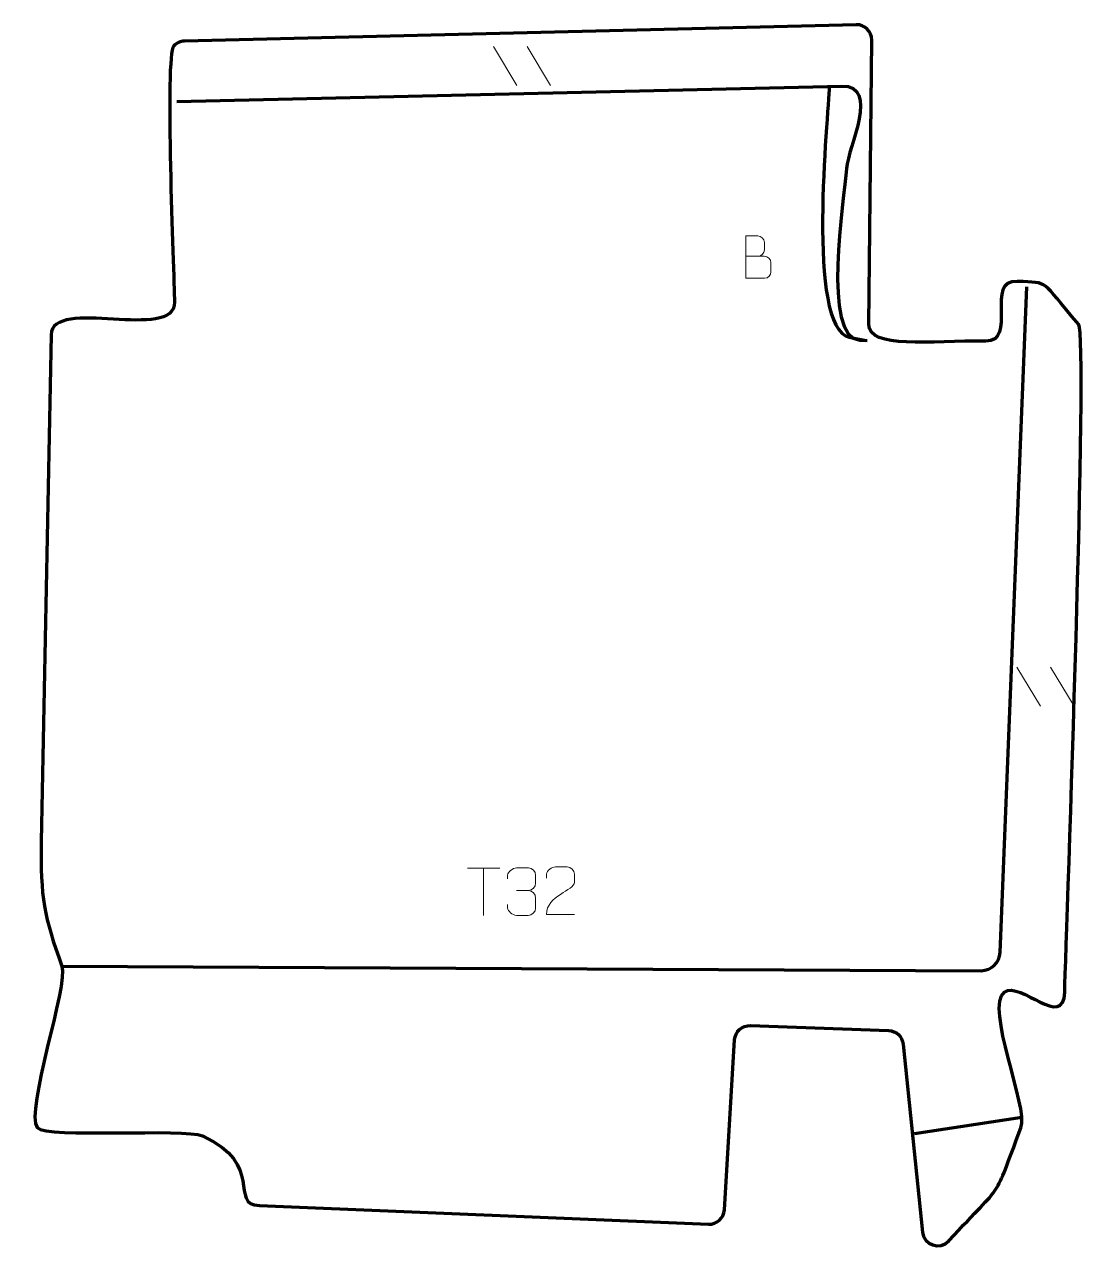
# Model space of a CAD drawing. Header units: millimetres. Extents: x 545 to 1105, y -293 to 352.
import ezdxf

# ---------------------------------------------------------------- set-up
doc = ezdxf.new("R2010")
doc.units = ezdxf.units.MM
doc.header["$MEASUREMENT"] = 0
for name, color, linetype in [('layer 1', 7, 'Continuous'), ('layer 2', 7, 'Continuous'), ('layer 3', 7, 'Continuous')]:
    doc.layers.add(name, color=color, linetype=linetype)

msp = doc.modelspace()

# ---------------------------------------------------------------- linework, layer by layer
at = {"layer": 'layer 1', "color": 250, "lineweight": 9}
for points in [[(791.8746, 340.9384), (791.8746, 340.9384), (804.2389, 320.3941), (804.2389, 320.3941)], [(809.6045, 340.9384), (809.6045, 340.9384), (821.9688, 320.3941), (821.9688, 320.3941)], [(1067.3372, 14.408), (1067.3372, 14.408), (1079.7015, -6.1363), (1079.7015, -6.1363)], [(1085.0671, 14.408), (1085.0671, 14.408), (1097.4314, -6.1363), (1097.4314, -6.1363)], [(778.2125, -91.3548), (778.2125, -91.3548), (795.1997, -91.3548), (795.1997, -91.3548)], [(786.7063, -116.2848), (786.7063, -116.2848), (786.7063, -91.3313), (786.7063, -91.3313)], [(804.0512, -103.2608), (804.0512, -103.2608), (810.2476, -103.2608), (810.2476, -103.2608)]]:
    msp.add_open_spline(points, degree=3, dxfattribs=at)
for points, knots in [([(924.6369, 230.5576), (927.8959, 230.558), (931.1553, 230.558), (934.415, 230.5576), (934.415, 230.5576), (936.1843, 230.5421), (937.9072, 228.9871), (937.9072, 227.1513), (937.9072, 227.1513), (937.9069, 226.1405), (937.9069, 223.4092), (937.9072, 222.3981), (937.9072, 222.3981), (937.9231, 220.734), (936.5418, 218.9302), (934.4624, 218.9454), (934.4624, 218.9454), (931.2024, 218.9457), (927.9427, 218.9457), (924.6834, 218.9454), (924.6834, 218.9454), (924.6834, 226.3958), (924.6834, 233.8459), (924.6834, 241.2957), (924.6834, 241.2957), (926.8095, 241.2957), (928.9359, 241.2957), (931.0624, 241.2957), (931.0624, 241.2957), (932.5679, 241.3115), (934.4459, 239.6003), (934.4618, 237.8426), (934.4618, 237.8426), (934.4614, 235.992), (934.4614, 235.8613), (934.4618, 234.0104), (934.4618, 234.0104), (934.4772, 232.1598), (932.8163, 230.5421), (931.0159, 230.5576)], [0, 0, 0, 0, 0.09090909, 0.09090909, 0.09090909, 0.09090909, 0.18181818, 0.18181818, 0.18181818, 0.18181818, 0.27272727, 0.27272727, 0.27272727, 0.27272727, 0.36363636, 0.36363636, 0.36363636, 0.36363636, 0.45454545, 0.45454545, 0.45454545, 0.45454545, 0.54545455, 0.54545455, 0.54545455, 0.54545455, 0.63636364, 0.63636364, 0.63636364, 0.63636364, 0.72727273, 0.72727273, 0.72727273, 0.72727273, 0.81818182, 0.81818182, 0.81818182, 0.81818182, 1, 1, 1, 1]), ([(799.3415, -97.0156), (799.3415, -97.0156), (799.3415, -95.1584), (799.3415, -95.1584), (799.3415, -95.1584), (799.3272, -93.4165), (801.9917, -91.2984), (804.0508, -91.3211), (804.0508, -91.3211), (806.1149, -91.3211), (808.1789, -91.3211), (810.2426, -91.3211), (810.2426, -91.3211), (812.4371, -91.3123), (814.0354, -93.1591), (814.0798, -95.0712), (814.0798, -95.0712), (814.0794, -96.5063), (814.0794, -97.9414), (814.0798, -99.3769), (814.0798, -99.3769), (814.0312, -101.0304), (812.4286, -103.2604), (810.2303, -103.2504), (810.2303, -103.2504), (812.434, -103.2616), (814.042, -105.0648), (814.096, -107.1243), (814.096, -107.1243), (814.0956, -108.909), (814.0956, -110.6937), (814.096, -112.4788), (814.096, -112.4788), (814.1061, -114.5402), (812.0512, -116.3033), (810.2303, -116.2952), (810.2303, -116.2952), (808.165, -116.2949), (806.0998, -116.2949), (804.0342, -116.2952), (804.0342, -116.2952), (801.8656, -116.2837), (799.3346, -113.8835), (799.316, -112.4217), (799.316, -112.4217), (799.316, -112.4217), (799.316, -110.5131), (799.316, -110.5131)], [0, 0, 0, 0, 0.07692308, 0.07692308, 0.07692308, 0.07692308, 0.15384615, 0.15384615, 0.15384615, 0.15384615, 0.23076923, 0.23076923, 0.23076923, 0.23076923, 0.30769231, 0.30769231, 0.30769231, 0.30769231, 0.38461538, 0.38461538, 0.38461538, 0.38461538, 0.46153846, 0.46153846, 0.46153846, 0.46153846, 0.53846154, 0.53846154, 0.53846154, 0.53846154, 0.61538462, 0.61538462, 0.61538462, 0.61538462, 0.69230769, 0.69230769, 0.69230769, 0.69230769, 0.76923077, 0.76923077, 0.76923077, 0.76923077, 0.84615385, 0.84615385, 0.84615385, 0.84615385, 1, 1, 1, 1]), ([(834.5208, -115.7479), (829.6064, -115.7476), (824.692, -115.7476), (819.7779, -115.7479), (819.7779, -115.7479), (819.7779, -105.8156), (834.4289, -103.1744), (834.5208, -98.8641), (834.5208, -98.8641), (834.5205, -97.44), (834.5205, -96.0163), (834.5208, -94.593), (834.5208, -94.593), (834.5039, -92.5159), (832.3811, -90.7911), (830.7101, -90.7738), (830.7101, -90.7738), (828.6369, -90.7742), (826.564, -90.7742), (824.4916, -90.7738), (824.4916, -90.7738), (822.6695, -90.7573), (819.8448, -92.5494), (819.7779, -94.643), (819.7779, -94.643), (819.7779, -94.643), (819.7779, -96.6978), (819.7779, -96.6978)], [0, 0, 0, 0, 0.125, 0.125, 0.125, 0.125, 0.25, 0.25, 0.25, 0.25, 0.375, 0.375, 0.375, 0.375, 0.5, 0.5, 0.5, 0.5, 0.625, 0.625, 0.625, 0.625, 0.75, 0.75, 0.75, 0.75, 1, 1, 1, 1])]:
    msp.add_open_spline(points, degree=3, knots=knots, dxfattribs=at)
at = {"layer": 'layer 2', "color": 230, "lineweight": 200}
msp.add_open_spline([(629.3293, 343.7739), (629.3293, 343.7739), (982.7713, 352.3737), (982.7713, 352.3737), (982.7713, 352.3737), (987.3241, 352.4845), (991.014, 348.8448), (990.9655, 344.2909), (990.9655, 344.2909), (990.9655, 344.2909), (989.3743, 194.7283), (989.3743, 194.7283), (989.3743, 194.7283), (989.2335, 181.4896), (1022.0961, 186.2656), (1050.7538, 185.8294), (1050.7538, 185.8294), (1067.8833, 185.5687), (1049.979, 218.3272), (1067.498, 217.3381), (1067.498, 217.3381), (1085.1342, 216.3424), (1079.0003, 218.9282), (1099.8266, 194.5717), (1099.8266, 194.5717), (1104.974, 188.5518), (1093.3917, -122.1261), (1092.4672, -156.5858), (1092.4672, -156.5858), (1091.9241, -176.8297), (1069.0994, -150.4357), (1060.7626, -156.6223), (1060.7626, -156.6223), (1050.2346, -164.4349), (1073.6298, -217.1639), (1069.4431, -228.0965), (1069.4431, -228.0965), (1053.9032, -268.6756), (1062.0249, -254.2792), (1031.481, -287.5101), (1031.481, -287.5101), (1026.8131, -292.5886), (1018.3388, -289.7765), (1017.633, -282.9149), (1017.633, -282.9149), (1017.633, -282.9149), (1007.4638, -184.0489), (1007.4638, -184.0489), (1007.4638, -184.0489), (1007.0528, -180.053), (1003.8103, -177.0184), (999.7959, -176.8727), (999.7959, -176.8727), (999.7959, -176.8727), (927.0673, -174.2333), (927.0673, -174.2333), (927.0673, -174.2333), (922.7314, -174.0759), (919.0533, -177.4148), (918.7917, -181.7457), (918.7917, -181.7457), (918.7917, -181.7457), (913.3859, -271.2422), (913.3859, -271.2422), (913.3859, -271.2422), (913.1235, -275.5872), (909.4185, -278.9332), (905.0693, -278.753), (905.0693, -278.753), (905.0693, -278.753), (668.7569, -268.964), (668.7569, -268.964), (668.7569, -268.964), (652.2589, -268.2806), (671.8678, -247.2903), (638.8274, -232.3111), (638.8274, -232.3111), (629.4787, -228.0728), (556.5777, -233.7816), (551.8374, -227.9065), (551.8374, -227.9065), (545.147, -219.6147), (568.3645, -152.5646), (564.8265, -142.9026), (564.8265, -142.9026), (555.4697, -117.3501), (553.4041, -106.5072), (553.9671, -77.3313), (553.9671, -77.3313), (553.9671, -77.3313), (559.1046, 189.1341), (559.1046, 189.1341), (559.1046, 189.1341), (559.497, 209.4844), (624.4757, 185.2208), (624.0608, 206.419), (624.0608, 206.419), (623.7503, 222.287), (618.7849, 335.9935), (623.6748, 341.2341), (623.6748, 341.2341), (625.1974, 342.8659), (627.098, 343.7196), (629.3293, 343.7739)], degree=3, knots=[0, 0, 0, 0, 0.03703704, 0.03703704, 0.03703704, 0.03703704, 0.07407407, 0.07407407, 0.07407407, 0.07407407, 0.11111111, 0.11111111, 0.11111111, 0.11111111, 0.14814815, 0.14814815, 0.14814815, 0.14814815, 0.18518519, 0.18518519, 0.18518519, 0.18518519, 0.22222222, 0.22222222, 0.22222222, 0.22222222, 0.25925926, 0.25925926, 0.25925926, 0.25925926, 0.2962963, 0.2962963, 0.2962963, 0.2962963, 0.33333333, 0.33333333, 0.33333333, 0.33333333, 0.37037037, 0.37037037, 0.37037037, 0.37037037, 0.40740741, 0.40740741, 0.40740741, 0.40740741, 0.44444444, 0.44444444, 0.44444444, 0.44444444, 0.48148148, 0.48148148, 0.48148148, 0.48148148, 0.51851852, 0.51851852, 0.51851852, 0.51851852, 0.55555556, 0.55555556, 0.55555556, 0.55555556, 0.59259259, 0.59259259, 0.59259259, 0.59259259, 0.62962963, 0.62962963, 0.62962963, 0.62962963, 0.66666667, 0.66666667, 0.66666667, 0.66666667, 0.7037037, 0.7037037, 0.7037037, 0.7037037, 0.74074074, 0.74074074, 0.74074074, 0.74074074, 0.77777778, 0.77777778, 0.77777778, 0.77777778, 0.81481481, 0.81481481, 0.81481481, 0.81481481, 0.85185185, 0.85185185, 0.85185185, 0.85185185, 0.88888889, 0.88888889, 0.88888889, 0.88888889, 0.92592593, 0.92592593, 0.92592593, 0.92592593, 1, 1, 1, 1], dxfattribs=at)
at = {"layer": 'layer 3', "color": 142, "lineweight": 200}
for points, knots in [([(625.2946, 311.9409), (625.2946, 311.9409), (975.2256, 320.1024), (975.2256, 320.1024), (975.2256, 320.1024), (995.3248, 320.571), (978.5646, 288.2869), (977.6552, 276.7275), (977.6552, 276.7275), (976.3871, 260.6089), (964.3874, 187.5718), (984.6065, 186.3996), (984.6065, 186.3996), (984.6065, 186.3996), (988.4791, 186.1751), (988.4791, 186.1751)], [0, 0, 0, 0, 0.2, 0.2, 0.2, 0.2, 0.4, 0.4, 0.4, 0.4, 0.6, 0.6, 0.6, 0.6, 1, 1, 1, 1]), ([(968.6496, 319.949), (967.9822, 304.9091), (956.3322, 192.6661), (979.077, 188.0156), (979.077, 188.0156), (979.077, 188.0156), (987.9201, 186.2075), (987.9201, 186.2075)], [0, 0, 0, 0, 0.33333333, 0.33333333, 0.33333333, 0.33333333, 1, 1, 1, 1]), ([(564.8265, -142.9026), (564.8265, -142.9026), (1048.4716, -145.3578), (1048.4716, -145.3578), (1048.4716, -145.3578), (1053.8562, -145.3851), (1058.298, -141.14), (1058.5143, -135.7596), (1058.5143, -135.7596), (1058.5143, -135.7596), (1072.5904, 214.4266), (1072.5904, 214.4266)], [0, 0, 0, 0, 0.25, 0.25, 0.25, 0.25, 0.5, 0.5, 0.5, 0.5, 1, 1, 1, 1])]:
    msp.add_open_spline(points, degree=3, knots=knots, dxfattribs=at)
msp.add_open_spline([(1013.3991, -231.0209), (1013.3991, -231.0209), (1069.8633, -222.4829), (1069.8633, -222.4829)], degree=3, dxfattribs=at)

doc.saveas('drawing.dxf')
